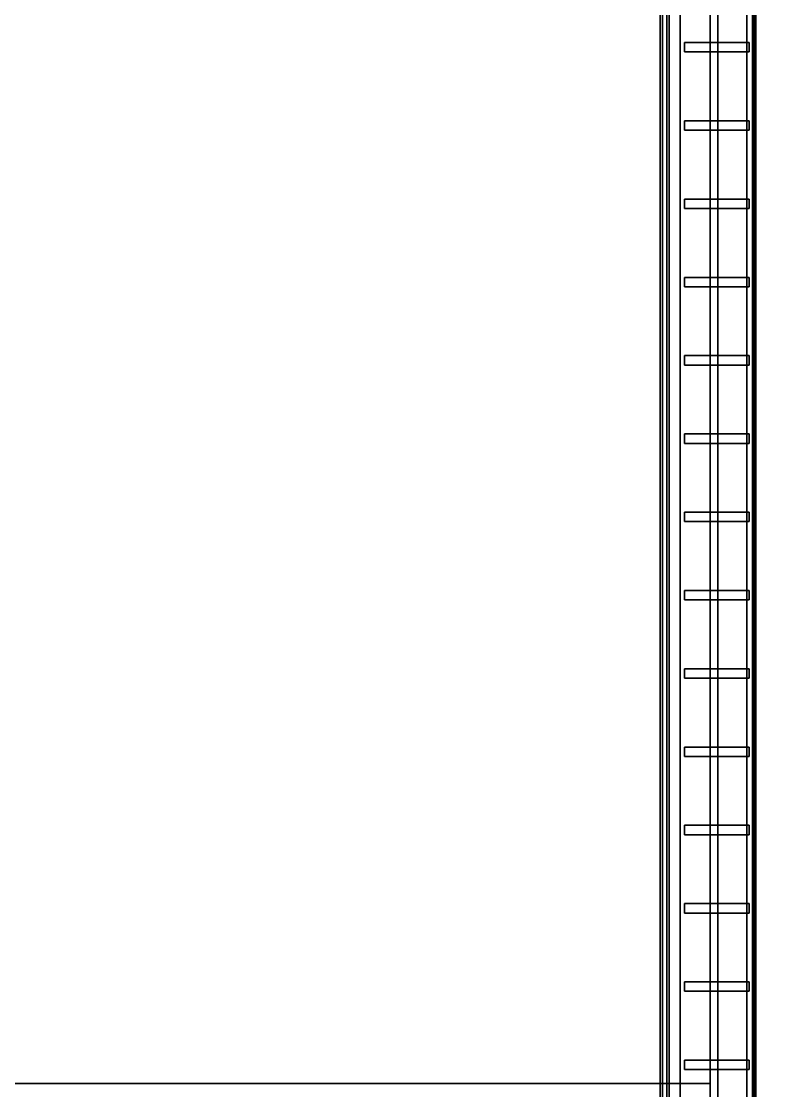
# Model space of a CAD drawing. Header units: metres. Extents: x -0.1 to 82.2, y -4 to 82.7.
# Drawn here: x 57.45 to 64.23, y 35.4 to 45.03 of the extents above; entities that cross this region are included whole.
import ezdxf

# ---------------------------------------------------------------- set-up
doc = ezdxf.new("R2010")
doc.units = ezdxf.units.M
for name, color, linetype in [('A-FLOR', 8, 'Continuous'), ('A-FLOR-TERR', 42, 'Continuous'), ('A-GLAZ-PODM', 4, 'Continuous'), ('A-SITE', 8, 'Continuous'), ('A-WALL-FINS', 8, 'Continuous'), ('A-WALL-PODM', 40, 'Continuous')]:
    doc.layers.add(name, color=color, linetype=linetype)

msp = doc.modelspace()

# ---------------------------------------------------------------- linework, layer by layer
at = {"layer": 'A-FLOR'}
for points in [[(18.8, 26.8, 4.72), (18.8, 70.7, 4.72), (63.2, 70.7, 4.72), (63.2, 26.8, 4.72)], [(18.8, 26.8, 5), (63.2, 26.8, 5), (63.2, 70.7, 5), (18.8, 70.7, 5)], [(18.8, 26.8, 8.92), (18.8, 70.7, 8.92), (63.2, 70.7, 8.92), (63.2, 26.8, 8.92)], [(18.8, 26.8, 9.2), (63.2, 26.8, 9.2), (63.2, 70.7, 9.2), (18.8, 70.7, 9.2)], [(18.8, 26.8, 13.12), (18.8, 70.7, 13.12), (63.2, 70.7, 13.12), (63.2, 26.8, 13.12)], [(18.8, 26.8, 13.4), (63.2, 26.8, 13.4), (63.2, 70.7, 13.4), (18.8, 70.7, 13.4)], [(63.2, 26.8, 4.72), (63.2, 70.7, 4.72), (63.2, 70.7, 5), (63.2, 26.8, 5)], [(63.2, 26.8, 8.92), (63.2, 70.7, 8.92), (63.2, 70.7, 9.2), (63.2, 26.8, 9.2)], [(63.2, 26.8, 13.12), (63.2, 70.7, 13.12), (63.2, 70.7, 13.4), (63.2, 26.8, 13.4)]]:
    msp.add_3dface(points, dxfattribs=at)
at = {"layer": 'A-FLOR-TERR'}
for points in [[(57.04, 35.46, 17.601), (57.04, 67.54, 17.601), (63.65, 67.54, 17.601), (63.65, 35.46, 17.601)], [(57.04, 35.46, 17.655), (63.65, 35.46, 17.655), (63.65, 67.54, 17.655), (57.04, 67.54, 17.655)], [(63.65, 35.46, 17.601), (63.65, 67.54, 17.601), (63.65, 67.54, 17.655), (63.65, 35.46, 17.655)], [(18.35, 26.35, 17.601), (18.35, 35.46, 17.601), (63.65, 35.46, 17.601), (63.65, 26.35, 17.601)], [(18.35, 26.35, 17.655), (63.65, 26.35, 17.655), (63.65, 35.46, 17.655), (18.35, 35.46, 17.655)], [(18.35, 35.46, 17.601), (18.35, 35.46, 17.655), (63.65, 35.46, 17.655), (63.65, 35.46, 17.601)], [(57.04, 35.46, 17.601), (63.65, 35.46, 17.601), (63.65, 35.46, 17.655), (57.04, 35.46, 17.655)], [(63.65, 26.35, 17.601), (63.65, 35.46, 17.601), (63.65, 35.46, 17.655), (63.65, 26.35, 17.655)]]:
    msp.add_3dface(points, dxfattribs=at)
at = {"layer": 'A-GLAZ-PODM'}
for points in [[(63.26, 27.7, 0.22), (63.26, 27.7, 17.2), (63.26, 69.8, 17.2), (63.26, 69.8, 0.22)], [(63.26, 27.7, 0.22), (63.26, 69.8, 0.22), (63.28, 69.8, 0.22), (63.28, 27.7, 0.22)], [(63.26, 27.7, 17.2), (63.28, 27.7, 17.2), (63.28, 69.8, 17.2), (63.26, 69.8, 17.2)], [(63.28, 27.7, 0.22), (63.28, 69.8, 0.22), (63.28, 69.8, 17.2), (63.28, 27.7, 17.2)]]:
    msp.add_3dface(points, dxfattribs=at)
at = {"layer": 'A-SITE'}
for points in [[(-0.15, -0.15, -0.18), (-0.15, 82.65, -0.18), (82.15, 82.65, -0.18), (82.15, -0.15, -0.18)], [(-0.15, -0.15, -0.02), (82.15, -0.15, -0.02), (82.15, 82.65, -0.02), (-0.15, 82.65, -0.02)], [(0, 0, -0.6), (0, 82.5, -0.6), (82, 82.5, -0.6), (82, 0, -0.6)], [(0, 0), (82, 0), (82, 82.5), (0, 82.5)]]:
    msp.add_3dface(points, dxfattribs=at)
at = {"layer": 'A-WALL-FINS'}
for points in [[(63.98, 27.7, 4.965), (63.98, 27.7, 5.035), (63.98, 69.8, 5.035), (63.98, 69.8, 4.965)], [(63.98, 27.7, 4.965), (63.98, 69.8, 4.965), (64.045, 69.8, 4.965), (64.045, 27.7, 4.965)], [(63.98, 27.7, 5.035), (64.045, 27.7, 5.035), (64.045, 69.8, 5.035), (63.98, 69.8, 5.035)], [(63.98, 27.7, 9.165), (63.98, 27.7, 9.235), (63.98, 69.8, 9.235), (63.98, 69.8, 9.165)], [(63.98, 27.7, 9.165), (63.98, 69.8, 9.165), (64.045, 69.8, 9.165), (64.045, 27.7, 9.165)], [(63.98, 27.7, 9.235), (64.045, 27.7, 9.235), (64.045, 69.8, 9.235), (63.98, 69.8, 9.235)], [(63.98, 27.7, 13.365), (63.98, 27.7, 13.435), (63.98, 69.8, 13.435), (63.98, 69.8, 13.365)], [(63.98, 27.7, 13.365), (63.98, 69.8, 13.365), (64.045, 69.8, 13.365), (64.045, 27.7, 13.365)], [(63.98, 27.7, 13.435), (64.045, 27.7, 13.435), (64.045, 69.8, 13.435), (63.98, 69.8, 13.435)], [(64.045, 27.7, 4.965), (64.045, 69.8, 4.965), (64.045, 69.8, 5.035), (64.045, 27.7, 5.035)], [(64.045, 27.7, 9.165), (64.045, 69.8, 9.165), (64.045, 69.8, 9.235), (64.045, 27.7, 9.235)], [(64.045, 27.7, 13.365), (64.045, 69.8, 13.365), (64.045, 69.8, 13.435), (64.045, 27.7, 13.435)], [(63.42, 44.75, 0.28), (63.42, 44.75, 5.18), (63.42, 44.835, 5.18), (63.42, 44.835, 0.28)], [(63.42, 44.835, 0.28), (63.42, 44.835, 5.18), (64, 44.835, 5.18), (64, 44.835, 0.28)], [(63.42, 44.75, 0.28), (63.42, 44.835, 0.28), (64, 44.835, 0.28), (64, 44.75, 0.28)], [(63.42, 44.75, 5.18), (64, 44.75, 5.18), (64, 44.835, 5.18), (63.42, 44.835, 5.18)], [(63.42, 44.75, 5.28), (63.42, 44.75, 9.38), (63.42, 44.835, 9.38), (63.42, 44.835, 5.28)], [(63.42, 44.835, 5.28), (63.42, 44.835, 9.38), (64, 44.835, 9.38), (64, 44.835, 5.28)], [(63.42, 44.75, 5.28), (63.42, 44.835, 5.28), (64, 44.835, 5.28), (64, 44.75, 5.28)], [(63.42, 44.75, 9.38), (64, 44.75, 9.38), (64, 44.835, 9.38), (63.42, 44.835, 9.38)], [(63.42, 44.75, 9.48), (63.42, 44.75, 13.58), (63.42, 44.835, 13.58), (63.42, 44.835, 9.48)], [(63.42, 44.835, 9.48), (63.42, 44.835, 13.58), (64, 44.835, 13.58), (64, 44.835, 9.48)], [(63.42, 44.75, 9.48), (63.42, 44.835, 9.48), (64, 44.835, 9.48), (64, 44.75, 9.48)], [(63.42, 44.75, 13.58), (64, 44.75, 13.58), (64, 44.835, 13.58), (63.42, 44.835, 13.58)], [(63.42, 44.75, 13.68), (63.42, 44.75, 17.43), (63.42, 44.835, 17.43), (63.42, 44.835, 13.68)], [(63.42, 44.835, 13.68), (63.42, 44.835, 17.43), (64, 44.835, 17.43), (64, 44.835, 13.68)], [(63.42, 44.75, 13.68), (63.42, 44.835, 13.68), (64, 44.835, 13.68), (64, 44.75, 13.68)], [(63.42, 44.75, 17.43), (64, 44.75, 17.43), (64, 44.835, 17.43), (63.42, 44.835, 17.43)], [(64, 44.75, 0.28), (64, 44.835, 0.28), (64, 44.835, 5.18), (64, 44.75, 5.18)], [(64, 44.75, 5.28), (64, 44.835, 5.28), (64, 44.835, 9.38), (64, 44.75, 9.38)], [(64, 44.75, 9.48), (64, 44.835, 9.48), (64, 44.835, 13.58), (64, 44.75, 13.58)], [(64, 44.75, 13.68), (64, 44.835, 13.68), (64, 44.835, 17.43), (64, 44.75, 17.43)], [(63.42, 44.75, 0.28), (64, 44.75, 0.28), (64, 44.75, 5.18), (63.42, 44.75, 5.18)], [(63.42, 44.75, 5.28), (64, 44.75, 5.28), (64, 44.75, 9.38), (63.42, 44.75, 9.38)], [(63.42, 44.75, 9.48), (64, 44.75, 9.48), (64, 44.75, 13.58), (63.42, 44.75, 13.58)], [(63.42, 44.75, 13.68), (64, 44.75, 13.68), (64, 44.75, 17.43), (63.42, 44.75, 17.43)], [(63.42, 44.045, 0.28), (63.42, 44.045, 5.18), (63.42, 44.13, 5.18), (63.42, 44.13, 0.28)], [(63.42, 44.13, 0.28), (63.42, 44.13, 5.18), (64, 44.13, 5.18), (64, 44.13, 0.28)], [(63.42, 44.045, 0.28), (63.42, 44.13, 0.28), (64, 44.13, 0.28), (64, 44.045, 0.28)], [(63.42, 44.045, 5.18), (64, 44.045, 5.18), (64, 44.13, 5.18), (63.42, 44.13, 5.18)], [(63.42, 44.045, 5.28), (63.42, 44.045, 9.38), (63.42, 44.13, 9.38), (63.42, 44.13, 5.28)], [(63.42, 44.13, 5.28), (63.42, 44.13, 9.38), (64, 44.13, 9.38), (64, 44.13, 5.28)], [(63.42, 44.045, 5.28), (63.42, 44.13, 5.28), (64, 44.13, 5.28), (64, 44.045, 5.28)], [(63.42, 44.045, 9.38), (64, 44.045, 9.38), (64, 44.13, 9.38), (63.42, 44.13, 9.38)], [(63.42, 44.045, 9.48), (63.42, 44.045, 13.58), (63.42, 44.13, 13.58), (63.42, 44.13, 9.48)], [(63.42, 44.13, 9.48), (63.42, 44.13, 13.58), (64, 44.13, 13.58), (64, 44.13, 9.48)], [(63.42, 44.045, 9.48), (63.42, 44.13, 9.48), (64, 44.13, 9.48), (64, 44.045, 9.48)], [(63.42, 44.045, 13.58), (64, 44.045, 13.58), (64, 44.13, 13.58), (63.42, 44.13, 13.58)], [(63.42, 44.045, 13.68), (63.42, 44.045, 17.43), (63.42, 44.13, 17.43), (63.42, 44.13, 13.68)], [(63.42, 44.13, 13.68), (63.42, 44.13, 17.43), (64, 44.13, 17.43), (64, 44.13, 13.68)], [(63.42, 44.045, 13.68), (63.42, 44.13, 13.68), (64, 44.13, 13.68), (64, 44.045, 13.68)], [(63.42, 44.045, 17.43), (64, 44.045, 17.43), (64, 44.13, 17.43), (63.42, 44.13, 17.43)], [(64, 44.045, 0.28), (64, 44.13, 0.28), (64, 44.13, 5.18), (64, 44.045, 5.18)], [(64, 44.045, 5.28), (64, 44.13, 5.28), (64, 44.13, 9.38), (64, 44.045, 9.38)], [(64, 44.045, 9.48), (64, 44.13, 9.48), (64, 44.13, 13.58), (64, 44.045, 13.58)], [(64, 44.045, 13.68), (64, 44.13, 13.68), (64, 44.13, 17.43), (64, 44.045, 17.43)], [(63.42, 44.045, 0.28), (64, 44.045, 0.28), (64, 44.045, 5.18), (63.42, 44.045, 5.18)], [(63.42, 44.045, 5.28), (64, 44.045, 5.28), (64, 44.045, 9.38), (63.42, 44.045, 9.38)], [(63.42, 44.045, 9.48), (64, 44.045, 9.48), (64, 44.045, 13.58), (63.42, 44.045, 13.58)], [(63.42, 44.045, 13.68), (64, 44.045, 13.68), (64, 44.045, 17.43), (63.42, 44.045, 17.43)], [(63.42, 43.34, 0.28), (63.42, 43.34, 5.18), (63.42, 43.425, 5.18), (63.42, 43.425, 0.28)], [(63.42, 43.425, 0.28), (63.42, 43.425, 5.18), (64, 43.425, 5.18), (64, 43.425, 0.28)], [(63.42, 43.34, 0.28), (63.42, 43.425, 0.28), (64, 43.425, 0.28), (64, 43.34, 0.28)], [(63.42, 43.34, 5.18), (64, 43.34, 5.18), (64, 43.425, 5.18), (63.42, 43.425, 5.18)], [(63.42, 43.34, 5.28), (63.42, 43.34, 9.38), (63.42, 43.425, 9.38), (63.42, 43.425, 5.28)], [(63.42, 43.425, 5.28), (63.42, 43.425, 9.38), (64, 43.425, 9.38), (64, 43.425, 5.28)], [(63.42, 43.34, 5.28), (63.42, 43.425, 5.28), (64, 43.425, 5.28), (64, 43.34, 5.28)], [(63.42, 43.34, 9.38), (64, 43.34, 9.38), (64, 43.425, 9.38), (63.42, 43.425, 9.38)], [(63.42, 43.34, 9.48), (63.42, 43.34, 13.58), (63.42, 43.425, 13.58), (63.42, 43.425, 9.48)], [(63.42, 43.425, 9.48), (63.42, 43.425, 13.58), (64, 43.425, 13.58), (64, 43.425, 9.48)], [(63.42, 43.34, 9.48), (63.42, 43.425, 9.48), (64, 43.425, 9.48), (64, 43.34, 9.48)], [(63.42, 43.34, 13.58), (64, 43.34, 13.58), (64, 43.425, 13.58), (63.42, 43.425, 13.58)], [(63.42, 43.34, 13.68), (63.42, 43.34, 17.43), (63.42, 43.425, 17.43), (63.42, 43.425, 13.68)], [(63.42, 43.425, 13.68), (63.42, 43.425, 17.43), (64, 43.425, 17.43), (64, 43.425, 13.68)], [(63.42, 43.34, 13.68), (63.42, 43.425, 13.68), (64, 43.425, 13.68), (64, 43.34, 13.68)], [(63.42, 43.34, 17.43), (64, 43.34, 17.43), (64, 43.425, 17.43), (63.42, 43.425, 17.43)], [(63.42, 43.34, 0.28), (64, 43.34, 0.28), (64, 43.34, 5.18), (63.42, 43.34, 5.18)], [(63.42, 43.34, 5.28), (64, 43.34, 5.28), (64, 43.34, 9.38), (63.42, 43.34, 9.38)], [(63.42, 43.34, 9.48), (64, 43.34, 9.48), (64, 43.34, 13.58), (63.42, 43.34, 13.58)], [(63.42, 43.34, 13.68), (64, 43.34, 13.68), (64, 43.34, 17.43), (63.42, 43.34, 17.43)], [(64, 43.34, 0.28), (64, 43.425, 0.28), (64, 43.425, 5.18), (64, 43.34, 5.18)], [(64, 43.34, 5.28), (64, 43.425, 5.28), (64, 43.425, 9.38), (64, 43.34, 9.38)], [(64, 43.34, 9.48), (64, 43.425, 9.48), (64, 43.425, 13.58), (64, 43.34, 13.58)], [(64, 43.34, 13.68), (64, 43.425, 13.68), (64, 43.425, 17.43), (64, 43.34, 17.43)], [(63.42, 42.635, 0.28), (63.42, 42.635, 5.18), (63.42, 42.72, 5.18), (63.42, 42.72, 0.28)], [(63.42, 42.72, 0.28), (63.42, 42.72, 5.18), (64, 42.72, 5.18), (64, 42.72, 0.28)], [(63.42, 42.635, 0.28), (63.42, 42.72, 0.28), (64, 42.72, 0.28), (64, 42.635, 0.28)], [(63.42, 42.635, 5.18), (64, 42.635, 5.18), (64, 42.72, 5.18), (63.42, 42.72, 5.18)], [(63.42, 42.635, 5.28), (63.42, 42.635, 9.38), (63.42, 42.72, 9.38), (63.42, 42.72, 5.28)], [(63.42, 42.72, 5.28), (63.42, 42.72, 9.38), (64, 42.72, 9.38), (64, 42.72, 5.28)], [(63.42, 42.635, 5.28), (63.42, 42.72, 5.28), (64, 42.72, 5.28), (64, 42.635, 5.28)], [(63.42, 42.635, 9.38), (64, 42.635, 9.38), (64, 42.72, 9.38), (63.42, 42.72, 9.38)], [(63.42, 42.635, 9.48), (63.42, 42.635, 13.58), (63.42, 42.72, 13.58), (63.42, 42.72, 9.48)], [(63.42, 42.72, 9.48), (63.42, 42.72, 13.58), (64, 42.72, 13.58), (64, 42.72, 9.48)], [(63.42, 42.635, 9.48), (63.42, 42.72, 9.48), (64, 42.72, 9.48), (64, 42.635, 9.48)], [(63.42, 42.635, 13.58), (64, 42.635, 13.58), (64, 42.72, 13.58), (63.42, 42.72, 13.58)], [(63.42, 42.635, 13.68), (63.42, 42.635, 17.43), (63.42, 42.72, 17.43), (63.42, 42.72, 13.68)], [(63.42, 42.72, 13.68), (63.42, 42.72, 17.43), (64, 42.72, 17.43), (64, 42.72, 13.68)], [(63.42, 42.635, 13.68), (63.42, 42.72, 13.68), (64, 42.72, 13.68), (64, 42.635, 13.68)], [(63.42, 42.635, 17.43), (64, 42.635, 17.43), (64, 42.72, 17.43), (63.42, 42.72, 17.43)], [(64, 42.635, 0.28), (64, 42.72, 0.28), (64, 42.72, 5.18), (64, 42.635, 5.18)], [(64, 42.635, 5.28), (64, 42.72, 5.28), (64, 42.72, 9.38), (64, 42.635, 9.38)], [(64, 42.635, 9.48), (64, 42.72, 9.48), (64, 42.72, 13.58), (64, 42.635, 13.58)], [(64, 42.635, 13.68), (64, 42.72, 13.68), (64, 42.72, 17.43), (64, 42.635, 17.43)], [(63.42, 42.635, 0.28), (64, 42.635, 0.28), (64, 42.635, 5.18), (63.42, 42.635, 5.18)], [(63.42, 42.635, 5.28), (64, 42.635, 5.28), (64, 42.635, 9.38), (63.42, 42.635, 9.38)], [(63.42, 42.635, 9.48), (64, 42.635, 9.48), (64, 42.635, 13.58), (63.42, 42.635, 13.58)], [(63.42, 42.635, 13.68), (64, 42.635, 13.68), (64, 42.635, 17.43), (63.42, 42.635, 17.43)], [(63.42, 41.93, 0.28), (63.42, 41.93, 5.18), (63.42, 42.015, 5.18), (63.42, 42.015, 0.28)], [(63.42, 42.015, 0.28), (63.42, 42.015, 5.18), (64, 42.015, 5.18), (64, 42.015, 0.28)], [(63.42, 41.93, 0.28), (63.42, 42.015, 0.28), (64, 42.015, 0.28), (64, 41.93, 0.28)], [(63.42, 41.93, 5.18), (64, 41.93, 5.18), (64, 42.015, 5.18), (63.42, 42.015, 5.18)], [(63.42, 41.93, 5.28), (63.42, 41.93, 9.38), (63.42, 42.015, 9.38), (63.42, 42.015, 5.28)], [(63.42, 42.015, 5.28), (63.42, 42.015, 9.38), (64, 42.015, 9.38), (64, 42.015, 5.28)], [(63.42, 41.93, 5.28), (63.42, 42.015, 5.28), (64, 42.015, 5.28), (64, 41.93, 5.28)], [(63.42, 41.93, 9.38), (64, 41.93, 9.38), (64, 42.015, 9.38), (63.42, 42.015, 9.38)], [(63.42, 41.93, 9.48), (63.42, 41.93, 13.58), (63.42, 42.015, 13.58), (63.42, 42.015, 9.48)], [(63.42, 42.015, 9.48), (63.42, 42.015, 13.58), (64, 42.015, 13.58), (64, 42.015, 9.48)], [(63.42, 41.93, 9.48), (63.42, 42.015, 9.48), (64, 42.015, 9.48), (64, 41.93, 9.48)], [(63.42, 41.93, 13.58), (64, 41.93, 13.58), (64, 42.015, 13.58), (63.42, 42.015, 13.58)], [(63.42, 41.93, 13.68), (63.42, 41.93, 17.43), (63.42, 42.015, 17.43), (63.42, 42.015, 13.68)], [(63.42, 42.015, 13.68), (63.42, 42.015, 17.43), (64, 42.015, 17.43), (64, 42.015, 13.68)], [(63.42, 41.93, 13.68), (63.42, 42.015, 13.68), (64, 42.015, 13.68), (64, 41.93, 13.68)], [(63.42, 41.93, 17.43), (64, 41.93, 17.43), (64, 42.015, 17.43), (63.42, 42.015, 17.43)], [(64, 41.93, 0.28), (64, 42.015, 0.28), (64, 42.015, 5.18), (64, 41.93, 5.18)], [(64, 41.93, 5.28), (64, 42.015, 5.28), (64, 42.015, 9.38), (64, 41.93, 9.38)], [(64, 41.93, 9.48), (64, 42.015, 9.48), (64, 42.015, 13.58), (64, 41.93, 13.58)], [(64, 41.93, 13.68), (64, 42.015, 13.68), (64, 42.015, 17.43), (64, 41.93, 17.43)], [(63.42, 41.93, 0.28), (64, 41.93, 0.28), (64, 41.93, 5.18), (63.42, 41.93, 5.18)], [(63.42, 41.93, 5.28), (64, 41.93, 5.28), (64, 41.93, 9.38), (63.42, 41.93, 9.38)], [(63.42, 41.93, 9.48), (64, 41.93, 9.48), (64, 41.93, 13.58), (63.42, 41.93, 13.58)], [(63.42, 41.93, 13.68), (64, 41.93, 13.68), (64, 41.93, 17.43), (63.42, 41.93, 17.43)], [(63.42, 41.225, 0.28), (63.42, 41.225, 5.18), (63.42, 41.31, 5.18), (63.42, 41.31, 0.28)], [(63.42, 41.31, 0.28), (63.42, 41.31, 5.18), (64, 41.31, 5.18), (64, 41.31, 0.28)], [(63.42, 41.225, 0.28), (63.42, 41.31, 0.28), (64, 41.31, 0.28), (64, 41.225, 0.28)], [(63.42, 41.225, 5.18), (64, 41.225, 5.18), (64, 41.31, 5.18), (63.42, 41.31, 5.18)], [(63.42, 41.225, 5.28), (63.42, 41.225, 9.38), (63.42, 41.31, 9.38), (63.42, 41.31, 5.28)], [(63.42, 41.31, 5.28), (63.42, 41.31, 9.38), (64, 41.31, 9.38), (64, 41.31, 5.28)], [(63.42, 41.225, 5.28), (63.42, 41.31, 5.28), (64, 41.31, 5.28), (64, 41.225, 5.28)], [(63.42, 41.225, 9.38), (64, 41.225, 9.38), (64, 41.31, 9.38), (63.42, 41.31, 9.38)], [(63.42, 41.225, 9.48), (63.42, 41.225, 13.58), (63.42, 41.31, 13.58), (63.42, 41.31, 9.48)], [(63.42, 41.31, 9.48), (63.42, 41.31, 13.58), (64, 41.31, 13.58), (64, 41.31, 9.48)], [(63.42, 41.225, 9.48), (63.42, 41.31, 9.48), (64, 41.31, 9.48), (64, 41.225, 9.48)], [(63.42, 41.225, 13.58), (64, 41.225, 13.58), (64, 41.31, 13.58), (63.42, 41.31, 13.58)], [(63.42, 41.225, 13.68), (63.42, 41.225, 17.43), (63.42, 41.31, 17.43), (63.42, 41.31, 13.68)], [(63.42, 41.31, 13.68), (63.42, 41.31, 17.43), (64, 41.31, 17.43), (64, 41.31, 13.68)], [(63.42, 41.225, 13.68), (63.42, 41.31, 13.68), (64, 41.31, 13.68), (64, 41.225, 13.68)], [(63.42, 41.225, 17.43), (64, 41.225, 17.43), (64, 41.31, 17.43), (63.42, 41.31, 17.43)], [(63.42, 41.225, 0.28), (64, 41.225, 0.28), (64, 41.225, 5.18), (63.42, 41.225, 5.18)], [(63.42, 41.225, 5.28), (64, 41.225, 5.28), (64, 41.225, 9.38), (63.42, 41.225, 9.38)], [(63.42, 41.225, 9.48), (64, 41.225, 9.48), (64, 41.225, 13.58), (63.42, 41.225, 13.58)], [(63.42, 41.225, 13.68), (64, 41.225, 13.68), (64, 41.225, 17.43), (63.42, 41.225, 17.43)], [(64, 41.225, 0.28), (64, 41.31, 0.28), (64, 41.31, 5.18), (64, 41.225, 5.18)], [(64, 41.225, 5.28), (64, 41.31, 5.28), (64, 41.31, 9.38), (64, 41.225, 9.38)], [(64, 41.225, 9.48), (64, 41.31, 9.48), (64, 41.31, 13.58), (64, 41.225, 13.58)], [(64, 41.225, 13.68), (64, 41.31, 13.68), (64, 41.31, 17.43), (64, 41.225, 17.43)], [(63.42, 40.52, 0.28), (63.42, 40.52, 5.18), (63.42, 40.605, 5.18), (63.42, 40.605, 0.28)], [(63.42, 40.605, 0.28), (63.42, 40.605, 5.18), (64, 40.605, 5.18), (64, 40.605, 0.28)], [(63.42, 40.52, 0.28), (63.42, 40.605, 0.28), (64, 40.605, 0.28), (64, 40.52, 0.28)], [(63.42, 40.52, 5.18), (64, 40.52, 5.18), (64, 40.605, 5.18), (63.42, 40.605, 5.18)], [(63.42, 40.52, 5.28), (63.42, 40.52, 9.38), (63.42, 40.605, 9.38), (63.42, 40.605, 5.28)], [(63.42, 40.605, 5.28), (63.42, 40.605, 9.38), (64, 40.605, 9.38), (64, 40.605, 5.28)], [(63.42, 40.52, 5.28), (63.42, 40.605, 5.28), (64, 40.605, 5.28), (64, 40.52, 5.28)], [(63.42, 40.52, 9.38), (64, 40.52, 9.38), (64, 40.605, 9.38), (63.42, 40.605, 9.38)], [(63.42, 40.52, 9.48), (63.42, 40.52, 13.58), (63.42, 40.605, 13.58), (63.42, 40.605, 9.48)], [(63.42, 40.605, 9.48), (63.42, 40.605, 13.58), (64, 40.605, 13.58), (64, 40.605, 9.48)], [(63.42, 40.52, 9.48), (63.42, 40.605, 9.48), (64, 40.605, 9.48), (64, 40.52, 9.48)], [(63.42, 40.52, 13.58), (64, 40.52, 13.58), (64, 40.605, 13.58), (63.42, 40.605, 13.58)], [(63.42, 40.52, 13.68), (63.42, 40.52, 17.43), (63.42, 40.605, 17.43), (63.42, 40.605, 13.68)], [(63.42, 40.605, 13.68), (63.42, 40.605, 17.43), (64, 40.605, 17.43), (64, 40.605, 13.68)], [(63.42, 40.52, 13.68), (63.42, 40.605, 13.68), (64, 40.605, 13.68), (64, 40.52, 13.68)], [(63.42, 40.52, 17.43), (64, 40.52, 17.43), (64, 40.605, 17.43), (63.42, 40.605, 17.43)], [(64, 40.52, 0.28), (64, 40.605, 0.28), (64, 40.605, 5.18), (64, 40.52, 5.18)], [(64, 40.52, 5.28), (64, 40.605, 5.28), (64, 40.605, 9.38), (64, 40.52, 9.38)], [(64, 40.52, 9.48), (64, 40.605, 9.48), (64, 40.605, 13.58), (64, 40.52, 13.58)], [(64, 40.52, 13.68), (64, 40.605, 13.68), (64, 40.605, 17.43), (64, 40.52, 17.43)], [(63.42, 40.52, 0.28), (64, 40.52, 0.28), (64, 40.52, 5.18), (63.42, 40.52, 5.18)], [(63.42, 40.52, 5.28), (64, 40.52, 5.28), (64, 40.52, 9.38), (63.42, 40.52, 9.38)], [(63.42, 40.52, 9.48), (64, 40.52, 9.48), (64, 40.52, 13.58), (63.42, 40.52, 13.58)], [(63.42, 40.52, 13.68), (64, 40.52, 13.68), (64, 40.52, 17.43), (63.42, 40.52, 17.43)], [(63.42, 39.815, 0.28), (63.42, 39.815, 5.18), (63.42, 39.9, 5.18), (63.42, 39.9, 0.28)], [(63.42, 39.9, 0.28), (63.42, 39.9, 5.18), (64, 39.9, 5.18), (64, 39.9, 0.28)], [(63.42, 39.815, 0.28), (63.42, 39.9, 0.28), (64, 39.9, 0.28), (64, 39.815, 0.28)], [(63.42, 39.815, 5.18), (64, 39.815, 5.18), (64, 39.9, 5.18), (63.42, 39.9, 5.18)], [(63.42, 39.815, 5.28), (63.42, 39.815, 9.38), (63.42, 39.9, 9.38), (63.42, 39.9, 5.28)], [(63.42, 39.9, 5.28), (63.42, 39.9, 9.38), (64, 39.9, 9.38), (64, 39.9, 5.28)], [(63.42, 39.815, 5.28), (63.42, 39.9, 5.28), (64, 39.9, 5.28), (64, 39.815, 5.28)], [(63.42, 39.815, 9.38), (64, 39.815, 9.38), (64, 39.9, 9.38), (63.42, 39.9, 9.38)], [(63.42, 39.815, 9.48), (63.42, 39.815, 13.58), (63.42, 39.9, 13.58), (63.42, 39.9, 9.48)], [(63.42, 39.9, 9.48), (63.42, 39.9, 13.58), (64, 39.9, 13.58), (64, 39.9, 9.48)], [(63.42, 39.815, 9.48), (63.42, 39.9, 9.48), (64, 39.9, 9.48), (64, 39.815, 9.48)], [(63.42, 39.815, 13.58), (64, 39.815, 13.58), (64, 39.9, 13.58), (63.42, 39.9, 13.58)], [(63.42, 39.815, 13.68), (63.42, 39.815, 17.43), (63.42, 39.9, 17.43), (63.42, 39.9, 13.68)], [(63.42, 39.9, 13.68), (63.42, 39.9, 17.43), (64, 39.9, 17.43), (64, 39.9, 13.68)], [(63.42, 39.815, 13.68), (63.42, 39.9, 13.68), (64, 39.9, 13.68), (64, 39.815, 13.68)], [(63.42, 39.815, 17.43), (64, 39.815, 17.43), (64, 39.9, 17.43), (63.42, 39.9, 17.43)], [(64, 39.815, 0.28), (64, 39.9, 0.28), (64, 39.9, 5.18), (64, 39.815, 5.18)], [(64, 39.815, 5.28), (64, 39.9, 5.28), (64, 39.9, 9.38), (64, 39.815, 9.38)], [(64, 39.815, 9.48), (64, 39.9, 9.48), (64, 39.9, 13.58), (64, 39.815, 13.58)], [(64, 39.815, 13.68), (64, 39.9, 13.68), (64, 39.9, 17.43), (64, 39.815, 17.43)], [(63.42, 39.815, 0.28), (64, 39.815, 0.28), (64, 39.815, 5.18), (63.42, 39.815, 5.18)], [(63.42, 39.815, 5.28), (64, 39.815, 5.28), (64, 39.815, 9.38), (63.42, 39.815, 9.38)], [(63.42, 39.815, 9.48), (64, 39.815, 9.48), (64, 39.815, 13.58), (63.42, 39.815, 13.58)], [(63.42, 39.815, 13.68), (64, 39.815, 13.68), (64, 39.815, 17.43), (63.42, 39.815, 17.43)], [(63.42, 39.11, 0.28), (63.42, 39.11, 5.18), (63.42, 39.195, 5.18), (63.42, 39.195, 0.28)], [(63.42, 39.195, 0.28), (63.42, 39.195, 5.18), (64, 39.195, 5.18), (64, 39.195, 0.28)], [(63.42, 39.11, 0.28), (63.42, 39.195, 0.28), (64, 39.195, 0.28), (64, 39.11, 0.28)], [(63.42, 39.11, 5.18), (64, 39.11, 5.18), (64, 39.195, 5.18), (63.42, 39.195, 5.18)], [(63.42, 39.11, 5.28), (63.42, 39.11, 9.38), (63.42, 39.195, 9.38), (63.42, 39.195, 5.28)], [(63.42, 39.195, 5.28), (63.42, 39.195, 9.38), (64, 39.195, 9.38), (64, 39.195, 5.28)], [(63.42, 39.11, 5.28), (63.42, 39.195, 5.28), (64, 39.195, 5.28), (64, 39.11, 5.28)], [(63.42, 39.11, 9.38), (64, 39.11, 9.38), (64, 39.195, 9.38), (63.42, 39.195, 9.38)], [(63.42, 39.11, 9.48), (63.42, 39.11, 13.58), (63.42, 39.195, 13.58), (63.42, 39.195, 9.48)], [(63.42, 39.195, 9.48), (63.42, 39.195, 13.58), (64, 39.195, 13.58), (64, 39.195, 9.48)], [(63.42, 39.11, 9.48), (63.42, 39.195, 9.48), (64, 39.195, 9.48), (64, 39.11, 9.48)], [(63.42, 39.11, 13.58), (64, 39.11, 13.58), (64, 39.195, 13.58), (63.42, 39.195, 13.58)], [(63.42, 39.11, 13.68), (63.42, 39.11, 17.43), (63.42, 39.195, 17.43), (63.42, 39.195, 13.68)], [(63.42, 39.195, 13.68), (63.42, 39.195, 17.43), (64, 39.195, 17.43), (64, 39.195, 13.68)], [(63.42, 39.11, 13.68), (63.42, 39.195, 13.68), (64, 39.195, 13.68), (64, 39.11, 13.68)], [(63.42, 39.11, 17.43), (64, 39.11, 17.43), (64, 39.195, 17.43), (63.42, 39.195, 17.43)], [(64, 39.11, 0.28), (64, 39.195, 0.28), (64, 39.195, 5.18), (64, 39.11, 5.18)], [(64, 39.11, 5.28), (64, 39.195, 5.28), (64, 39.195, 9.38), (64, 39.11, 9.38)], [(64, 39.11, 9.48), (64, 39.195, 9.48), (64, 39.195, 13.58), (64, 39.11, 13.58)], [(64, 39.11, 13.68), (64, 39.195, 13.68), (64, 39.195, 17.43), (64, 39.11, 17.43)], [(63.42, 39.11, 0.28), (64, 39.11, 0.28), (64, 39.11, 5.18), (63.42, 39.11, 5.18)], [(63.42, 39.11, 5.28), (64, 39.11, 5.28), (64, 39.11, 9.38), (63.42, 39.11, 9.38)], [(63.42, 39.11, 9.48), (64, 39.11, 9.48), (64, 39.11, 13.58), (63.42, 39.11, 13.58)], [(63.42, 39.11, 13.68), (64, 39.11, 13.68), (64, 39.11, 17.43), (63.42, 39.11, 17.43)], [(63.42, 38.405, 0.28), (63.42, 38.405, 5.18), (63.42, 38.49, 5.18), (63.42, 38.49, 0.28)], [(63.42, 38.49, 0.28), (63.42, 38.49, 5.18), (64, 38.49, 5.18), (64, 38.49, 0.28)], [(63.42, 38.405, 0.28), (63.42, 38.49, 0.28), (64, 38.49, 0.28), (64, 38.405, 0.28)], [(63.42, 38.405, 5.18), (64, 38.405, 5.18), (64, 38.49, 5.18), (63.42, 38.49, 5.18)], [(63.42, 38.405, 5.28), (63.42, 38.405, 9.38), (63.42, 38.49, 9.38), (63.42, 38.49, 5.28)], [(63.42, 38.49, 5.28), (63.42, 38.49, 9.38), (64, 38.49, 9.38), (64, 38.49, 5.28)], [(63.42, 38.405, 5.28), (63.42, 38.49, 5.28), (64, 38.49, 5.28), (64, 38.405, 5.28)], [(63.42, 38.405, 9.38), (64, 38.405, 9.38), (64, 38.49, 9.38), (63.42, 38.49, 9.38)], [(63.42, 38.405, 9.48), (63.42, 38.405, 13.58), (63.42, 38.49, 13.58), (63.42, 38.49, 9.48)], [(63.42, 38.49, 9.48), (63.42, 38.49, 13.58), (64, 38.49, 13.58), (64, 38.49, 9.48)], [(63.42, 38.405, 9.48), (63.42, 38.49, 9.48), (64, 38.49, 9.48), (64, 38.405, 9.48)], [(63.42, 38.405, 13.58), (64, 38.405, 13.58), (64, 38.49, 13.58), (63.42, 38.49, 13.58)], [(63.42, 38.405, 13.68), (63.42, 38.405, 17.43), (63.42, 38.49, 17.43), (63.42, 38.49, 13.68)], [(63.42, 38.49, 13.68), (63.42, 38.49, 17.43), (64, 38.49, 17.43), (64, 38.49, 13.68)], [(63.42, 38.405, 13.68), (63.42, 38.49, 13.68), (64, 38.49, 13.68), (64, 38.405, 13.68)], [(63.42, 38.405, 17.43), (64, 38.405, 17.43), (64, 38.49, 17.43), (63.42, 38.49, 17.43)], [(64, 38.405, 0.28), (64, 38.49, 0.28), (64, 38.49, 5.18), (64, 38.405, 5.18)], [(64, 38.405, 5.28), (64, 38.49, 5.28), (64, 38.49, 9.38), (64, 38.405, 9.38)], [(64, 38.405, 9.48), (64, 38.49, 9.48), (64, 38.49, 13.58), (64, 38.405, 13.58)], [(64, 38.405, 13.68), (64, 38.49, 13.68), (64, 38.49, 17.43), (64, 38.405, 17.43)], [(63.42, 38.405, 0.28), (64, 38.405, 0.28), (64, 38.405, 5.18), (63.42, 38.405, 5.18)], [(63.42, 38.405, 5.28), (64, 38.405, 5.28), (64, 38.405, 9.38), (63.42, 38.405, 9.38)], [(63.42, 38.405, 9.48), (64, 38.405, 9.48), (64, 38.405, 13.58), (63.42, 38.405, 13.58)], [(63.42, 38.405, 13.68), (64, 38.405, 13.68), (64, 38.405, 17.43), (63.42, 38.405, 17.43)], [(63.42, 37.7, 0.28), (63.42, 37.7, 5.18), (63.42, 37.785, 5.18), (63.42, 37.785, 0.28)], [(63.42, 37.785, 0.28), (63.42, 37.785, 5.18), (64, 37.785, 5.18), (64, 37.785, 0.28)], [(63.42, 37.7, 0.28), (63.42, 37.785, 0.28), (64, 37.785, 0.28), (64, 37.7, 0.28)], [(63.42, 37.7, 5.18), (64, 37.7, 5.18), (64, 37.785, 5.18), (63.42, 37.785, 5.18)], [(63.42, 37.7, 5.28), (63.42, 37.7, 9.38), (63.42, 37.785, 9.38), (63.42, 37.785, 5.28)], [(63.42, 37.785, 5.28), (63.42, 37.785, 9.38), (64, 37.785, 9.38), (64, 37.785, 5.28)], [(63.42, 37.7, 5.28), (63.42, 37.785, 5.28), (64, 37.785, 5.28), (64, 37.7, 5.28)], [(63.42, 37.7, 9.38), (64, 37.7, 9.38), (64, 37.785, 9.38), (63.42, 37.785, 9.38)], [(63.42, 37.7, 9.48), (63.42, 37.7, 13.58), (63.42, 37.785, 13.58), (63.42, 37.785, 9.48)], [(63.42, 37.785, 9.48), (63.42, 37.785, 13.58), (64, 37.785, 13.58), (64, 37.785, 9.48)], [(63.42, 37.7, 9.48), (63.42, 37.785, 9.48), (64, 37.785, 9.48), (64, 37.7, 9.48)], [(63.42, 37.7, 13.58), (64, 37.7, 13.58), (64, 37.785, 13.58), (63.42, 37.785, 13.58)], [(63.42, 37.7, 13.68), (63.42, 37.7, 17.43), (63.42, 37.785, 17.43), (63.42, 37.785, 13.68)], [(63.42, 37.785, 13.68), (63.42, 37.785, 17.43), (64, 37.785, 17.43), (64, 37.785, 13.68)], [(63.42, 37.7, 13.68), (63.42, 37.785, 13.68), (64, 37.785, 13.68), (64, 37.7, 13.68)], [(63.42, 37.7, 17.43), (64, 37.7, 17.43), (64, 37.785, 17.43), (63.42, 37.785, 17.43)], [(64, 37.7, 0.28), (64, 37.785, 0.28), (64, 37.785, 5.18), (64, 37.7, 5.18)], [(64, 37.7, 5.28), (64, 37.785, 5.28), (64, 37.785, 9.38), (64, 37.7, 9.38)], [(64, 37.7, 9.48), (64, 37.785, 9.48), (64, 37.785, 13.58), (64, 37.7, 13.58)], [(64, 37.7, 13.68), (64, 37.785, 13.68), (64, 37.785, 17.43), (64, 37.7, 17.43)], [(63.42, 37.7, 0.28), (64, 37.7, 0.28), (64, 37.7, 5.18), (63.42, 37.7, 5.18)], [(63.42, 37.7, 5.28), (64, 37.7, 5.28), (64, 37.7, 9.38), (63.42, 37.7, 9.38)], [(63.42, 37.7, 9.48), (64, 37.7, 9.48), (64, 37.7, 13.58), (63.42, 37.7, 13.58)], [(63.42, 37.7, 13.68), (64, 37.7, 13.68), (64, 37.7, 17.43), (63.42, 37.7, 17.43)], [(63.42, 36.995, 0.28), (63.42, 36.995, 5.18), (63.42, 37.08, 5.18), (63.42, 37.08, 0.28)], [(63.42, 37.08, 0.28), (63.42, 37.08, 5.18), (64, 37.08, 5.18), (64, 37.08, 0.28)], [(63.42, 36.995, 0.28), (63.42, 37.08, 0.28), (64, 37.08, 0.28), (64, 36.995, 0.28)], [(63.42, 36.995, 5.18), (64, 36.995, 5.18), (64, 37.08, 5.18), (63.42, 37.08, 5.18)], [(63.42, 36.995, 5.28), (63.42, 36.995, 9.38), (63.42, 37.08, 9.38), (63.42, 37.08, 5.28)], [(63.42, 37.08, 5.28), (63.42, 37.08, 9.38), (64, 37.08, 9.38), (64, 37.08, 5.28)], [(63.42, 36.995, 5.28), (63.42, 37.08, 5.28), (64, 37.08, 5.28), (64, 36.995, 5.28)], [(63.42, 36.995, 9.38), (64, 36.995, 9.38), (64, 37.08, 9.38), (63.42, 37.08, 9.38)], [(63.42, 36.995, 9.48), (63.42, 36.995, 13.58), (63.42, 37.08, 13.58), (63.42, 37.08, 9.48)], [(63.42, 37.08, 9.48), (63.42, 37.08, 13.58), (64, 37.08, 13.58), (64, 37.08, 9.48)], [(63.42, 36.995, 9.48), (63.42, 37.08, 9.48), (64, 37.08, 9.48), (64, 36.995, 9.48)], [(63.42, 36.995, 13.58), (64, 36.995, 13.58), (64, 37.08, 13.58), (63.42, 37.08, 13.58)], [(63.42, 36.995, 13.68), (63.42, 36.995, 17.43), (63.42, 37.08, 17.43), (63.42, 37.08, 13.68)], [(63.42, 37.08, 13.68), (63.42, 37.08, 17.43), (64, 37.08, 17.43), (64, 37.08, 13.68)], [(63.42, 36.995, 13.68), (63.42, 37.08, 13.68), (64, 37.08, 13.68), (64, 36.995, 13.68)], [(63.42, 36.995, 17.43), (64, 36.995, 17.43), (64, 37.08, 17.43), (63.42, 37.08, 17.43)], [(64, 36.995, 0.28), (64, 37.08, 0.28), (64, 37.08, 5.18), (64, 36.995, 5.18)], [(64, 36.995, 5.28), (64, 37.08, 5.28), (64, 37.08, 9.38), (64, 36.995, 9.38)], [(64, 36.995, 9.48), (64, 37.08, 9.48), (64, 37.08, 13.58), (64, 36.995, 13.58)], [(64, 36.995, 13.68), (64, 37.08, 13.68), (64, 37.08, 17.43), (64, 36.995, 17.43)], [(63.42, 36.995, 0.28), (64, 36.995, 0.28), (64, 36.995, 5.18), (63.42, 36.995, 5.18)], [(63.42, 36.995, 5.28), (64, 36.995, 5.28), (64, 36.995, 9.38), (63.42, 36.995, 9.38)], [(63.42, 36.995, 9.48), (64, 36.995, 9.48), (64, 36.995, 13.58), (63.42, 36.995, 13.58)], [(63.42, 36.995, 13.68), (64, 36.995, 13.68), (64, 36.995, 17.43), (63.42, 36.995, 17.43)], [(63.42, 36.29, 0.28), (63.42, 36.29, 5.18), (63.42, 36.375, 5.18), (63.42, 36.375, 0.28)], [(63.42, 36.375, 0.28), (63.42, 36.375, 5.18), (64, 36.375, 5.18), (64, 36.375, 0.28)], [(63.42, 36.29, 0.28), (63.42, 36.375, 0.28), (64, 36.375, 0.28), (64, 36.29, 0.28)], [(63.42, 36.29, 5.18), (64, 36.29, 5.18), (64, 36.375, 5.18), (63.42, 36.375, 5.18)], [(63.42, 36.29, 5.28), (63.42, 36.29, 9.38), (63.42, 36.375, 9.38), (63.42, 36.375, 5.28)], [(63.42, 36.375, 5.28), (63.42, 36.375, 9.38), (64, 36.375, 9.38), (64, 36.375, 5.28)], [(63.42, 36.29, 5.28), (63.42, 36.375, 5.28), (64, 36.375, 5.28), (64, 36.29, 5.28)], [(63.42, 36.29, 9.38), (64, 36.29, 9.38), (64, 36.375, 9.38), (63.42, 36.375, 9.38)], [(63.42, 36.29, 9.48), (63.42, 36.29, 13.58), (63.42, 36.375, 13.58), (63.42, 36.375, 9.48)], [(63.42, 36.375, 9.48), (63.42, 36.375, 13.58), (64, 36.375, 13.58), (64, 36.375, 9.48)], [(63.42, 36.29, 9.48), (63.42, 36.375, 9.48), (64, 36.375, 9.48), (64, 36.29, 9.48)], [(63.42, 36.29, 13.58), (64, 36.29, 13.58), (64, 36.375, 13.58), (63.42, 36.375, 13.58)], [(63.42, 36.29, 13.68), (63.42, 36.29, 17.43), (63.42, 36.375, 17.43), (63.42, 36.375, 13.68)], [(63.42, 36.375, 13.68), (63.42, 36.375, 17.43), (64, 36.375, 17.43), (64, 36.375, 13.68)], [(63.42, 36.29, 13.68), (63.42, 36.375, 13.68), (64, 36.375, 13.68), (64, 36.29, 13.68)], [(63.42, 36.29, 17.43), (64, 36.29, 17.43), (64, 36.375, 17.43), (63.42, 36.375, 17.43)], [(64, 36.29, 0.28), (64, 36.375, 0.28), (64, 36.375, 5.18), (64, 36.29, 5.18)], [(64, 36.29, 5.28), (64, 36.375, 5.28), (64, 36.375, 9.38), (64, 36.29, 9.38)], [(64, 36.29, 9.48), (64, 36.375, 9.48), (64, 36.375, 13.58), (64, 36.29, 13.58)], [(64, 36.29, 13.68), (64, 36.375, 13.68), (64, 36.375, 17.43), (64, 36.29, 17.43)], [(63.42, 36.29, 0.28), (64, 36.29, 0.28), (64, 36.29, 5.18), (63.42, 36.29, 5.18)], [(63.42, 36.29, 5.28), (64, 36.29, 5.28), (64, 36.29, 9.38), (63.42, 36.29, 9.38)], [(63.42, 36.29, 9.48), (64, 36.29, 9.48), (64, 36.29, 13.58), (63.42, 36.29, 13.58)], [(63.42, 36.29, 13.68), (64, 36.29, 13.68), (64, 36.29, 17.43), (63.42, 36.29, 17.43)], [(63.42, 35.585, 0.28), (63.42, 35.585, 5.18), (63.42, 35.67, 5.18), (63.42, 35.67, 0.28)], [(63.42, 35.67, 0.28), (63.42, 35.67, 5.18), (64, 35.67, 5.18), (64, 35.67, 0.28)], [(63.42, 35.585, 0.28), (63.42, 35.67, 0.28), (64, 35.67, 0.28), (64, 35.585, 0.28)], [(63.42, 35.585, 5.18), (64, 35.585, 5.18), (64, 35.67, 5.18), (63.42, 35.67, 5.18)], [(63.42, 35.585, 5.28), (63.42, 35.585, 9.38), (63.42, 35.67, 9.38), (63.42, 35.67, 5.28)], [(63.42, 35.67, 5.28), (63.42, 35.67, 9.38), (64, 35.67, 9.38), (64, 35.67, 5.28)], [(63.42, 35.585, 5.28), (63.42, 35.67, 5.28), (64, 35.67, 5.28), (64, 35.585, 5.28)], [(63.42, 35.585, 9.38), (64, 35.585, 9.38), (64, 35.67, 9.38), (63.42, 35.67, 9.38)], [(63.42, 35.585, 9.48), (63.42, 35.585, 13.58), (63.42, 35.67, 13.58), (63.42, 35.67, 9.48)], [(63.42, 35.67, 9.48), (63.42, 35.67, 13.58), (64, 35.67, 13.58), (64, 35.67, 9.48)], [(63.42, 35.585, 9.48), (63.42, 35.67, 9.48), (64, 35.67, 9.48), (64, 35.585, 9.48)], [(63.42, 35.585, 13.58), (64, 35.585, 13.58), (64, 35.67, 13.58), (63.42, 35.67, 13.58)], [(63.42, 35.585, 13.68), (63.42, 35.585, 17.43), (63.42, 35.67, 17.43), (63.42, 35.67, 13.68)], [(63.42, 35.67, 13.68), (63.42, 35.67, 17.43), (64, 35.67, 17.43), (64, 35.67, 13.68)], [(63.42, 35.585, 13.68), (63.42, 35.67, 13.68), (64, 35.67, 13.68), (64, 35.585, 13.68)], [(63.42, 35.585, 17.43), (64, 35.585, 17.43), (64, 35.67, 17.43), (63.42, 35.67, 17.43)], [(64, 35.585, 0.28), (64, 35.67, 0.28), (64, 35.67, 5.18), (64, 35.585, 5.18)], [(64, 35.585, 5.28), (64, 35.67, 5.28), (64, 35.67, 9.38), (64, 35.585, 9.38)], [(64, 35.585, 9.48), (64, 35.67, 9.48), (64, 35.67, 13.58), (64, 35.585, 13.58)], [(64, 35.585, 13.68), (64, 35.67, 13.68), (64, 35.67, 17.43), (64, 35.585, 17.43)], [(63.42, 35.585, 0.28), (64, 35.585, 0.28), (64, 35.585, 5.18), (63.42, 35.585, 5.18)], [(63.42, 35.585, 5.28), (64, 35.585, 5.28), (64, 35.585, 9.38), (63.42, 35.585, 9.38)], [(63.42, 35.585, 9.48), (64, 35.585, 9.48), (64, 35.585, 13.58), (63.42, 35.585, 13.58)], [(63.42, 35.585, 13.68), (64, 35.585, 13.68), (64, 35.585, 17.43), (63.42, 35.585, 17.43)]]:
    msp.add_3dface(points, dxfattribs=at)
at = {"layer": 'A-WALL-PODM'}
for points in [[(17.94, 25.94, 17.2), (17.94, 71.56, 17.2), (64.06, 71.56, 17.2), (64.06, 25.94, 17.2)], [(17.94, 25.94, 17.6), (64.06, 25.94, 17.6), (64.06, 71.56, 17.6), (17.94, 71.56, 17.6)], [(64.06, 25.94, 17.2), (64.06, 71.56, 17.2), (64.06, 71.56, 17.6), (64.06, 25.94, 17.6)], [(63.72, 27.55), (63.72, 69.95), (64.03, 69.95), (64.03, 27.55)], [(63.72, 27.55, 0.22), (64.03, 27.55, 0.22), (64.03, 69.95, 0.22), (63.72, 69.95, 0.22)], [(63.72, 27.55), (63.72, 27.55, 0.22), (63.72, 69.95, 0.22), (63.72, 69.95)], [(64.03, 27.55), (64.03, 69.95), (64.03, 69.95, 0.22), (64.03, 27.55, 0.22)], [(63.22, 27.7, 4.91), (63.22, 27.7, 5.09), (63.22, 69.8, 5.09), (63.22, 69.8, 4.91)], [(63.22, 27.7, 4.91), (63.22, 69.8, 4.91), (63.38, 69.8, 4.91), (63.38, 27.7, 4.91)], [(63.22, 27.7, 5.09), (63.38, 27.7, 5.09), (63.38, 69.8, 5.09), (63.22, 69.8, 5.09)], [(63.22, 27.7, 9.11), (63.22, 27.7, 9.29), (63.22, 69.8, 9.29), (63.22, 69.8, 9.11)], [(63.22, 27.7, 9.11), (63.22, 69.8, 9.11), (63.38, 69.8, 9.11), (63.38, 27.7, 9.11)], [(63.22, 27.7, 9.29), (63.38, 27.7, 9.29), (63.38, 69.8, 9.29), (63.22, 69.8, 9.29)], [(63.22, 27.7, 13.31), (63.22, 27.7, 13.49), (63.22, 69.8, 13.49), (63.22, 69.8, 13.31)], [(63.22, 27.7, 13.31), (63.22, 69.8, 13.31), (63.38, 69.8, 13.31), (63.38, 27.7, 13.31)], [(63.22, 27.7, 13.49), (63.38, 27.7, 13.49), (63.38, 69.8, 13.49), (63.22, 69.8, 13.49)], [(63.38, 27.7, 4.91), (63.38, 69.8, 4.91), (63.38, 69.8, 5.09), (63.38, 27.7, 5.09)], [(63.38, 27.7, 9.11), (63.38, 69.8, 9.11), (63.38, 69.8, 9.29), (63.38, 27.7, 9.29)], [(63.38, 27.7, 13.31), (63.38, 69.8, 13.31), (63.38, 69.8, 13.49), (63.38, 27.7, 13.49)]]:
    msp.add_3dface(points, dxfattribs=at)

doc.saveas('drawing.dxf')
